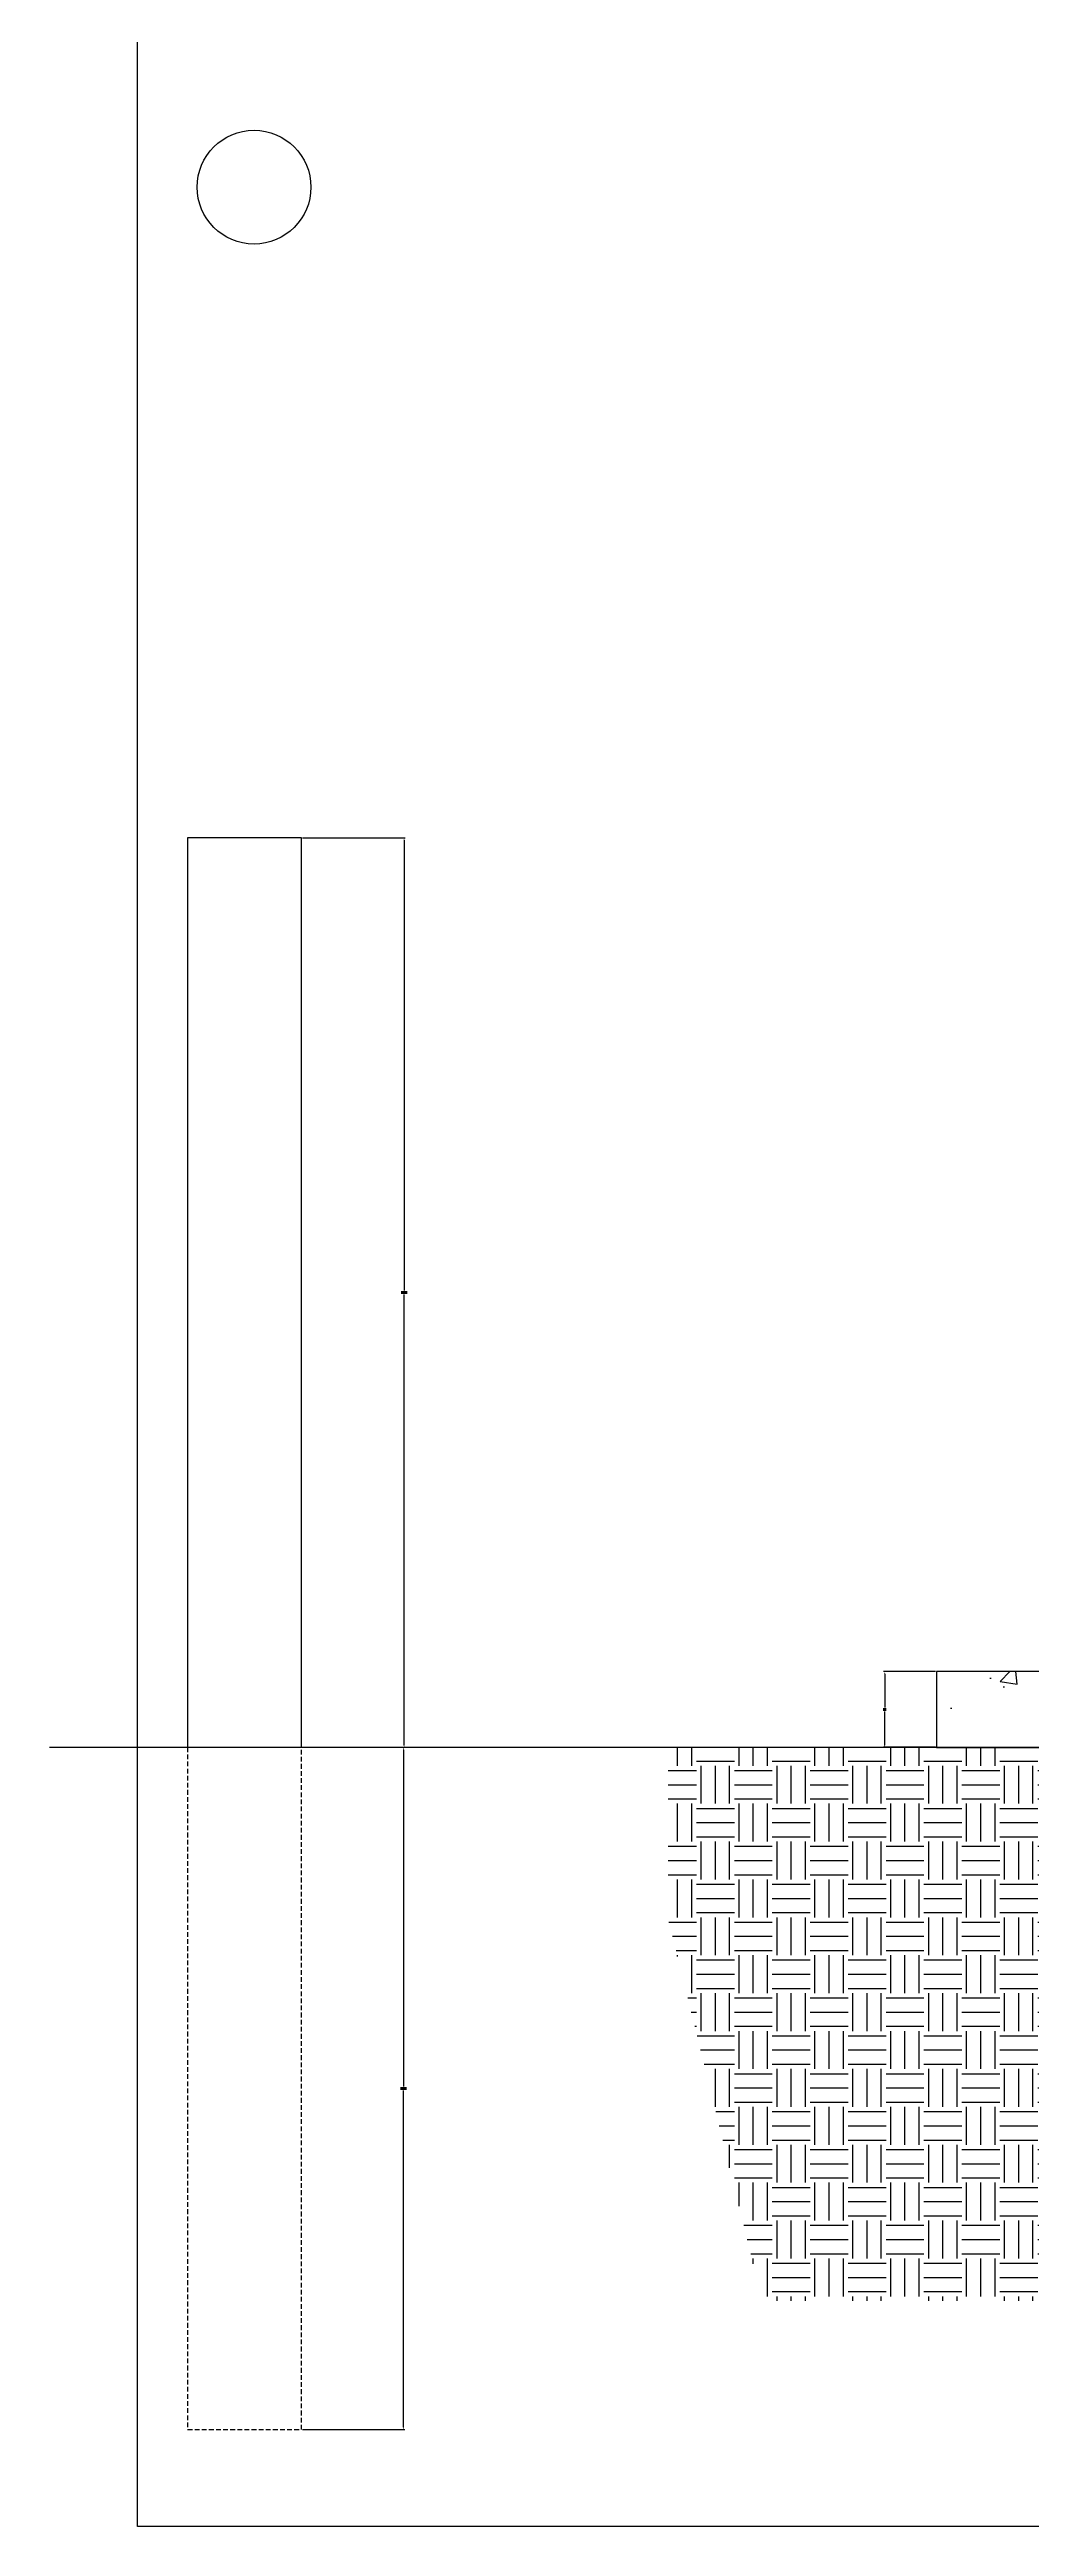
# Model space of a CAD drawing. Header units: feet. Extents: x -208 to 2089, y -974 to 342.
# Drawn here: x 999.5 to 1051.3, y 49.1 to 179.8 of the extents above; entities that cross this region are included whole.
import ezdxf

# ---------------------------------------------------------------- set-up
doc = ezdxf.new("R2010")
doc.units = ezdxf.units.FT
doc.header["$MEASUREMENT"] = 0
doc.linetypes.add('HIDDEN', pattern=[0.375, 0.25, -0.125])
doc.layers.get('Defpoints').update_dxf_attribs({"color": 5})
for name, color, linetype in [('CONC-HATCH', 253, 'Continuous'), ('E-DETL', 7, 'Continuous'), ('E-EQPM-ENCL', 8, 'Continuous'), ('E-FIN-GR', 4, 'Continuous'), ('E-TREN-HATCH', 254, 'Continuous'), ('G-ANNO-TEXT', 1, 'Continuous')]:
    doc.layers.add(name, color=color, linetype=linetype)
doc.styles.add('NEI-A', font='arial.ttf', dxfattribs={"height": 0.1})
doc.dimstyles.new('NEI-A', dxfattribs={"dimtxt": 0.1, "dimasz": 0.125, "dimexe": 0.0625, "dimexo": 0.0625, "dimgap": 0.0625, "dimtad": 0, "dimtih": 1, "dimtoh": 1, "dimdec": 4, "dimzin": 3, "dimdsep": 46, "dimlunit": 4, "dimtxsty": 'NEI-A', "dimcen": 0, "dimclrt": 256, "dimadec": 0, "dimazin": 0, "dimtfac": 0.75, "dimtdec": 4, "dimtofl": 0, "dimtmove": 0, "dimatfit": 3, "dimfxl": 1, "dimtfill": 2, "dimtfillclr": 256, "dimfrac": 1, "dimtolj": 1, "dimtzin": 0, "dimarcsym": 0})

# ---------------------------------------------------------------- blocks, each defined once
blk = doc.blocks.new('*D28')
at = {"layer": 'Defpoints', "color": 0, "transparency": 16777216}
for p in [(1043.56, 94.23), (1046.3, 94.23), (1046.3, 90.23)]:
    blk.add_point(p, dxfattribs=at)
at = {"layer": 'G-ANNO-TEXT', "color": 0, "lineweight": -2, "transparency": 16777216}
for p, q in [((1046.24, 94.23), (1043.5, 94.23)), ((1043.56, 94.1), (1043.56, 92.34)), ((1043.56, 90.35), (1043.56, 92.12)), ((1046.24, 90.23), (1043.5, 90.23))]:
    blk.add_line(p, q, dxfattribs=at)
at = {"layer": 'G-ANNO-TEXT', "color": 0, "transparency": 16777216}
for points in [[(1043.54, 94.1), (1043.58, 94.1), (1043.56, 94.23)], [(1043.54, 90.35), (1043.58, 90.35), (1043.56, 90.23)]]:
    blk.add_solid(points, dxfattribs=at)
at = {"layer": 'G-ANNO-TEXT', "transparency": 16777216, "insert": (1043.56, 92.23), "char_height": 0.1, "attachment_point": 5, "style": 'NEI-A', "bg_fill": 1, "box_fill_scale": 1.25, "bg_fill_color": 256, "bg_fill_transparency": 0}
blk.add_mtext('\\A1;4"', dxfattribs=at)
blk = doc.blocks.new('*D31')
at = {"layer": 'Defpoints', "color": 0, "transparency": 16777216}
for p in [(1012.8, 138.23), (1012.8, 90.23), (1018.22, 90.23)]:
    blk.add_point(p, dxfattribs=at)
at = {"layer": 'G-ANNO-TEXT', "color": 0, "lineweight": -2, "transparency": 16777216}
for p, q in [((1012.86, 138.23), (1018.28, 138.23)), ((1018.22, 138.1), (1018.22, 114.34)), ((1018.22, 90.35), (1018.22, 114.12)), ((1012.86, 90.23), (1018.28, 90.23))]:
    blk.add_line(p, q, dxfattribs=at)
at = {"layer": 'G-ANNO-TEXT', "color": 0, "transparency": 16777216}
for points in [[(1018.19, 138.1), (1018.24, 138.1), (1018.22, 138.23)], [(1018.19, 90.35), (1018.24, 90.35), (1018.22, 90.23)]]:
    blk.add_solid(points, dxfattribs=at)
at = {"layer": 'G-ANNO-TEXT', "transparency": 16777216, "insert": (1018.22, 114.23), "char_height": 0.1, "attachment_point": 5, "style": 'NEI-A', "bg_fill": 1, "box_fill_scale": 1.25, "bg_fill_color": 256, "bg_fill_transparency": 0}
blk.add_mtext('\\A1;4\'-0"', dxfattribs=at)
blk = doc.blocks.new('*D32')
at = {"layer": 'Defpoints', "color": 0, "transparency": 16777216}
for p in [(1012.8, 90.23), (1012.8, 54.23), (1018.19, 54.23)]:
    blk.add_point(p, dxfattribs=at)
at = {"layer": 'G-ANNO-TEXT', "color": 0, "lineweight": -2, "transparency": 16777216}
for p, q in [((1012.86, 90.23), (1018.26, 90.23)), ((1018.19, 90.1), (1018.19, 72.34)), ((1018.19, 54.35), (1018.19, 72.12)), ((1012.86, 54.23), (1018.26, 54.23))]:
    blk.add_line(p, q, dxfattribs=at)
at = {"layer": 'G-ANNO-TEXT', "color": 0, "transparency": 16777216}
for points in [[(1018.17, 90.1), (1018.22, 90.1), (1018.19, 90.23)], [(1018.17, 54.35), (1018.22, 54.35), (1018.19, 54.23)]]:
    blk.add_solid(points, dxfattribs=at)
at = {"layer": 'G-ANNO-TEXT', "transparency": 16777216, "insert": (1018.19, 72.23), "char_height": 0.1, "attachment_point": 5, "style": 'NEI-A', "bg_fill": 1, "box_fill_scale": 1.25, "bg_fill_color": 256, "bg_fill_transparency": 0}
blk.add_mtext('\\A1;3\'-0"', dxfattribs=at)

msp = doc.modelspace()

# ---------------------------------------------------------------- hatches: boundary and pattern name
at = {"layer": 'CONC-HATCH'}
h = msp.add_hatch(dxfattribs=at)
h.set_pattern_fill('AR-CONC', color=256)
h.set_pattern_definition([(50, (1053.63, 57.507), (7.1726, -0.6275), [0.75, -8.25]), (355, (1053.63, 57.507), (-1.3875, 7.5219), [0.6, -6.6]), (100.451, (1054.228, 57.4545), (5.7851, 6.8944), [0.6374, -7.0114]), (46.184, (1053.63, 59.507), (10.6724, -1.6552), [1.125, -12.375]), (96.636, (1054.52, 59.369), (9.3466, 9.7412), [0.9561, -10.5171]), (351.184, (1053.63, 59.507), (9.3466, 9.7412), [0.9, -9.9]), (21, (1054.63, 59.007), (5.96907, -4.0262), [0.75, -8.25]), (326, (1054.63, 59.007), (2.43315, 7.2515), [0.6, -6.6]), (71.451, (1055.1276, 58.671), (8.4022, 3.2253), [0.6374, -7.0114]), (37.5, (1053.6301, 57.5068), (0.1216, 3.32894), [0, -6.52, 0, -6.7, 0, -6.625]), (7.5, (1053.63, 57.5068), (2.6307, 3.94412), [0, -3.82, 0, -6.37, 0, -2.525]), (327.5, (1051.4, 57.5068), (5.33822, -0.22555), [0, -2.5, 0, -7.8, 0, -10.35]), (317.5, (1050.4, 57.507), (5.83186, 1.00105), [0, -3.25, 0, -5.18, 0, -7.35])])
h.paths.add_polyline_path([(1091.24978, 94.22906), (1091.24978, 90.22906), (1110.30141, 90.22906), (1110.30141, 94.22906), (1102.80141, 94.22906), (1102.8014, 94.22905)])
h.paths.add_polyline_path([(1089.24978, 90.22906), (1089.24978, 94.22906), (1067.35303, 94.22906), (1067.35303, 90.22906)])
h.paths.add_polyline_path([(1065.35303, 90.22906), (1065.35303, 94.22906), (1053.80141, 94.22906), (1046.30141, 94.22906), (1046.30141, 90.22906)])
at = {"layer": 'E-TREN-HATCH'}
h = msp.add_hatch(dxfattribs=at)
h.set_pattern_fill('EARTH', color=252, scale=8)
h.set_pattern_definition([(0, (1053.6301, 57.5068), (2, 2), [2, -2]), (0, (1053.6301, 58.2568), (2, 2), [2, -2]), (0, (1053.6301, 59.0068), (2, 2), [2, -2]), (90, (1053.8801, 59.2568), (-2, 2), [2, -2]), (90, (1054.6301, 59.2568), (-2, 2), [2, -2]), (90, (1055.3801, 59.2568), (-2, 2), [2, -2])])
edge = h.paths.add_edge_path()
edge.add_line((1119.48854, 61.01471), (1124.44884, 81.17498))
edge.add_line((1124.44884, 81.17498), (1124.44884, 90.22906))
edge.add_line((1124.44884, 90.22906), (1091.24978, 90.22906))
edge.add_line((1091.24978, 90.22906), (1091.24978, 65.8812))
edge.add_arc((1090.24978, 65.22906), 1.19385, 0, 33.1098668, ccw=False)
edge.add_arc((1090.24978, 65.22906), 1.19385, -180, 0, ccw=False)
edge.add_arc((1090.24978, 65.22906), 1.19385, 146.8901332, 180, ccw=False)
edge.add_line((1089.24978, 65.8812), (1089.24978, 90.22906))
edge.add_line((1089.24978, 90.22906), (1067.35303, 90.22906))
edge.add_line((1067.35303, 90.22906), (1067.35303, 65.8812))
edge.add_arc((1066.35303, 65.22906), 1.19385, 0, 33.1098668, ccw=False)
edge.add_arc((1066.35303, 65.22906), 1.19385, -180, 0, ccw=False)
edge.add_arc((1066.35303, 65.22906), 1.19385, 146.8901332, 180, ccw=False)
edge.add_line((1065.35303, 65.8812), (1065.35303, 90.22906))
edge.add_line((1065.35303, 90.22906), (1046.30141, 90.22906))
edge.add_line((1046.30141, 90.22906), (1032.14498, 90.22906))
edge.add_line((1032.14498, 90.22906), (1032.14498, 81.17498))
edge.add_line((1032.14498, 81.17498), (1037.11426, 61.01471))
edge.add_line((1037.11426, 61.01471), (1119.48854, 61.01471))

# ---------------------------------------------------------------- linework, layer by layer
msp.add_line((1052.30141, 94.22906), (1046.30141, 94.22906))
at = {"layer": 'Defpoints'}
msp.add_lwpolyline([(1004.15849, 281.61556), (1289.15849, 281.61556), (1289.15849, 49.11556), (1004.15849, 49.11556)], close=True, dxfattribs=at)
at = {"layer": 'E-DETL'}
msp.add_lwpolyline([(1046.30141, 90.22906), (1110.30141, 90.22906), (1110.30141, 94.22906), (1046.30141, 94.22906)], close=True, dxfattribs=at)
at = {"layer": 'E-EQPM-ENCL', "flags": 128}
msp.add_lwpolyline([(1012.80141, 90.22906), (1012.80141, 138.22906), (1006.80141, 138.22906), (1006.80141, 90.22906)], dxfattribs=at)
at = {"layer": 'E-EQPM-ENCL', "linetype": 'HIDDEN', "flags": 128}
msp.add_lwpolyline([(1006.80141, 90.22906), (1006.80141, 54.22906), (1012.80141, 54.22906), (1012.80141, 90.22906)], dxfattribs=at)
at = {"layer": 'E-EQPM-ENCL'}
msp.add_circle((1010.30141, 172.55993), 3, dxfattribs=at)
at = {"layer": 'E-FIN-GR', "flags": 128}
msp.add_lwpolyline([(1284.22615, 90.22906), (999.51956, 90.22906)], dxfattribs=at)

# ---------------------------------------------------------------- dimensions: what is measured, and where the dimension line sits
at = {"layer": 'G-ANNO-TEXT'}
for p1, p2, distance, picture, middle in [((1012.80141, 138.22906), (1012.80141, 90.22906), 5.41361, '*D31', (1018.21502, 114.22906)), ((1012.80141, 90.22906), (1012.80141, 54.22906), 5.39278, '*D32', (1018.19419, 72.22906))]:
    dim = msp.add_aligned_dim(p1=p1, p2=p2, distance=distance, dimstyle='NEI-A', dxfattribs=at)
    dim.commit()
    dim.dimension.update_dxf_attribs({"geometry": picture, "text_midpoint": middle})
dim = msp.add_linear_dim(base=(1043.55884, 94.22906), p1=(1046.30141, 90.22906), p2=(1046.30141, 94.22906), angle=90, dimstyle='NEI-A', dxfattribs=at)
dim.commit()
dim.dimension.update_dxf_attribs({"geometry": '*D28', "text_midpoint": (1043.55884, 92.22906)})

doc.saveas('drawing.dxf')
